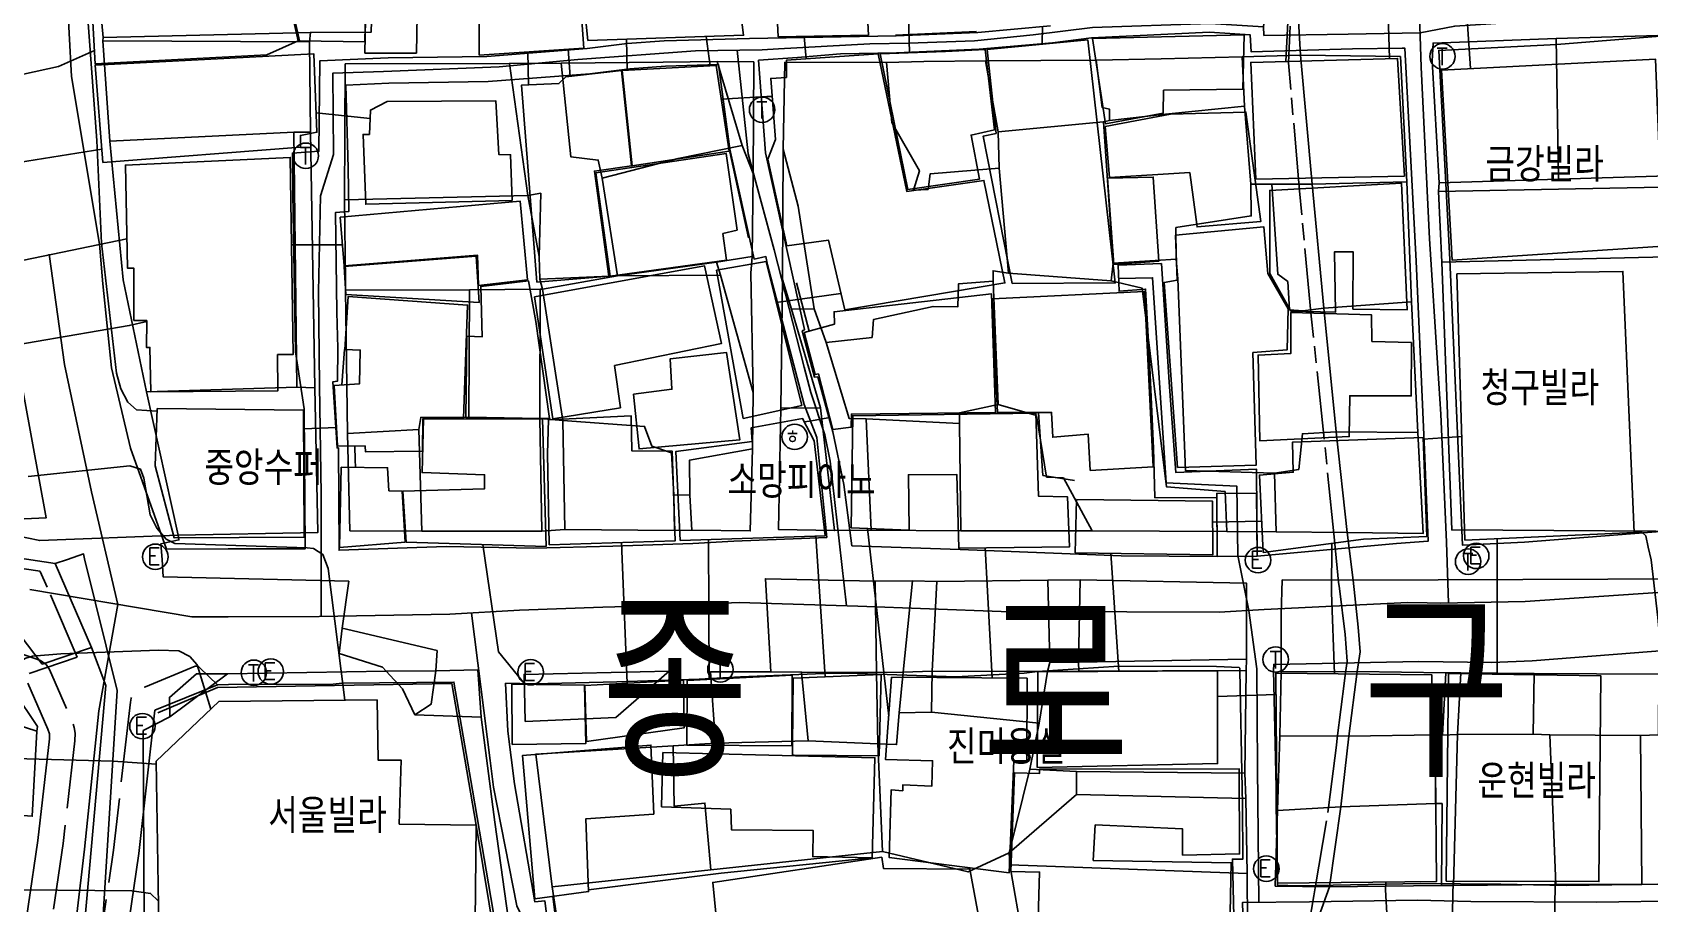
# Model space of a CAD drawing. Header units: feet. Extents: x 197796 to 199821, y 552499 to 555392.
# Drawn here: x 198836.9 to 198932.3, y 553707.9 to 553759.2 of the extents above; entities that cross this region are included whole.
import ezdxf

# ---------------------------------------------------------------- set-up
doc = ezdxf.new("R2010")
doc.units = ezdxf.units.FT
doc.header["$MEASUREMENT"] = 0
doc.linetypes.add('ANYANG2', pattern=[6, 5, -1])
doc.linetypes.add('JEON', pattern=[12, 4, -0.5, 1, -0.5, 4, -0.5, 1, -0.5])
for name, color, linetype in [('AAA001', 7, 'CONTINUOUS'), ('AAA002', 7, 'CONTINUOUS'), ('AAA008', 7, 'CONTINUOUS'), ('AAB117', 7, 'CONTINUOUS'), ('AAC001', 7, 'CONTINUOUS'), ('AD002', 7, 'CONTINUOUS'), ('AD0022', 1, 'CONTINUOUS'), ('ADA085', 1, 'CONTINUOUS'), ('AE001', 1, 'ANYANG2'), ('AE150', 7, 'CONTINUOUS'), ('AZ0202', 7, 'CONTINUOUS'), ('AZ0203', 7, 'CONTINUOUS'), ('CAA001', 7, 'CONTINUOUS'), ('CAA002', 30, 'CONTINUOUS'), ('EA0018', 7, 'JEON'), ('wipco_지적', 20, 'CONTINUOUS'), ('ZC002', 7, 'CONTINUOUS'), ('ZC251', 7, 'CONTINUOUS')]:
    doc.layers.add(name, color=color, linetype=linetype)
doc.styles.add('GHS', font='ROMANS', dxfattribs={"bigfont": 'NGSW.shx'})
doc.styles.add('NGSW', font='ROMANS.shx', dxfattribs={"bigfont": 'NGSW.shx'})

# ---------------------------------------------------------------- blocks, each defined once
blk = doc.blocks.new('AAB117')
at = {"layer": 'AAB117'}
blk.add_circle((0, 0), 0.75, dxfattribs=at)
at = {"layer": 'AAB117', "style": 'GHS'}
blk.add_text('ㅎ', height=1, dxfattribs=at).set_placement((-0.567, -0.527))
blk = doc.blocks.new('AZ0203')
at = {"layer": 'AZ0203'}
blk.add_circle((0, 0), 0.75, dxfattribs=at)
at = {"layer": 'AZ0203', "style": 'GHS'}
blk.add_text('T', height=1, dxfattribs=at).set_placement((-0.362, -0.524))
blk = doc.blocks.new('AZ0202')
at = {"layer": 'AZ0202'}
blk.add_circle((0, 0), 0.75, dxfattribs=at)
at = {"layer": 'AZ0202', "style": 'GHS'}
blk.add_text('E', height=1, dxfattribs=at).set_placement((-0.496, -0.477))

msp = doc.modelspace()

# ---------------------------------------------------------------- linework, layer by layer
at = {"layer": 'AAA001', "color": 255, "flags": 128}
for points in [[(198880.89, 553758.98), (198880.55, 553765.79), (198878.3, 553765.66), (198878.11, 553771.64), (198885.52, 553772.14), (198886.21, 553759.08)], [(198850.72, 553767.37), (198856.04, 553768.7), (198859.46, 553769.1), (198859.69, 553765.91), (198856.66, 553765.96), (198856.5, 553758.69), (198852.66, 553758.75)], [(198863.25, 553757.9), (198863.23, 553763.21), (198859.74, 553763.3), (198859.78, 553765.95), (198859.59, 553769.09), (198868.62, 553769.59), (198869.42, 553758.32)], [(198840.6, 553757.38), (198840.39, 553761.28), (198841.36, 553763.3), (198844.5, 553765.7), (198850.64, 553767.35), (198852.58, 553758.74), (198850.72, 553757.91)], [(198869.66, 553758.76), (198868.83, 553766.92), (198877.75, 553767.68), (198878.85, 553759.07)], [(198859.55, 553758.02), (198859.69, 553765.86), (198856.67, 553765.92), (198856.51, 553758.02)], [(198899.16, 553758.8), (198900.77, 553744.47), (198894.69, 553744.44), (198892.98, 553753.13), (198893.74, 553753.29), (198893.21, 553758.24)], [(198899.43, 553758.88), (198908.37, 553759.1), (198908.3, 553755.89), (198903.62, 553755.83), (198903.6, 553754.48), (198900.19, 553753.86)], [(198841.05, 553751.58), (198840.6, 553757.31), (198853.49, 553757.98), (198853.68, 553753.35), (198852.71, 553753.17), (198852.71, 553752.48)], [(198877.22, 553757.29), (198877.99, 553752.24), (198872.27, 553751.38), (198871.69, 553757)], [(198884.81, 553742.89), (198883.85, 553747), (198881.4, 553746.66), (198880.28, 553751.76), (198880.72, 553752.93), (198880.45, 553756.53), (198881.37, 553756.59), (198881.37, 553757.6), (198886.78, 553757.98), (198888.48, 553749.86), (198893.02, 553750.52), (198894.26, 553744.47)], [(198893.09, 553758.24), (198893.65, 553753.5), (198892.26, 553753.19), (198892.76, 553750.59), (198888.53, 553749.97), (198886.9, 553757.98), (198890.76, 553758.11)], [(198909.06, 553750.58), (198908.76, 553757.47), (198917.42, 553757.71), (198917.82, 553750.77)], [(198866.65, 553744.52), (198865.74, 553756.13), (198867.95, 553756.22), (198868.37, 553756.62), (198871.65, 553757), (198872.24, 553751.37), (198870.05, 553751.07), (198870.89, 553744.87)], [(198865.2, 553749.34), (198856.56, 553749.11), (198856.4, 553753.23), (198856.78, 553753.23), (198856.84, 553754.66), (198857.83, 553755.17), (198864.24, 553755.2), (198864.41, 553752.05), (198865.1, 553752.03)], [(198900.18, 553753.7), (198904.02, 553754.43), (198908.47, 553754.54), (198909.35, 553748.09), (198905.59, 553747.77), (198905.16, 553750.98), (198900.42, 553750.69)], [(198843.89, 553738.06), (198843.83, 553740.67), (198843.63, 553740.67), (198843.64, 553742.25), (198842.89, 553742.26), (198842.88, 553745.35), (198842.51, 553745.34), (198842.39, 553751.42), (198852.11, 553751.87), (198852.29, 553740.26), (198851.36, 553740.25), (198851.37, 553738.11)], [(198870.97, 553744.88), (198877.84, 553745.82), (198877.63, 553747.38), (198878.46, 553747.59), (198877.81, 553752.11), (198870.14, 553750.96)], [(198900.32, 553750.64), (198903.01, 553750.71), (198903.33, 553745.75), (198900.69, 553745.55)], [(198914.79, 553742.93), (198914.8, 553746.31), (198913.7, 553746.31), (198913.76, 553742.75), (198911.13, 553742.81), (198909.88, 553745.03), (198909.88, 553749.93), (198917.65, 553750.36), (198917.99, 553742.89)], [(198855.06, 553748.35), (198865.67, 553749.29), (198866.1, 553744.66), (198863.22, 553744.32), (198863.15, 553746.11), (198855.28, 553745.47)], [(198904.43, 553733.59), (198903.66, 553744.5), (198904.42, 553744.63), (198904.32, 553747.28), (198909.54, 553747.77), (198909.77, 553745.02), (198910.97, 553742.94), (198910.91, 553740.53), (198908.89, 553740.37), (198909.08, 553733.73)], [(198855.29, 553745.44), (198855.38, 553743.78), (198863.25, 553743.31), (198863.08, 553746.05)], [(198871.59, 553737.11), (198871.24, 553739.6), (198877.55, 553740.91), (198876.55, 553745.47), (198866.52, 553743.65), (198867.59, 553736.46)], [(198878.83, 553736.48), (198877.25, 553745.22), (198880.17, 553745.73), (198882.28, 553737.25)], [(198862.46, 553736.53), (198867.4, 553736.48), (198866.59, 553742.19), (198866.16, 553744.6), (198863.34, 553744.27), (198863.43, 553741.3), (198862.52, 553741.34)], [(198899.28, 553733.42), (198899.18, 553735.55), (198897.08, 553735.37), (198897.01, 553736.84), (198893.82, 553736.83), (198893.51, 553743.54), (198902.5, 553743.96), (198903.01, 553733.63)], [(198854.9, 553734.87), (198854.69, 553738.43), (198856.2, 553738.53), (198856.24, 553740.51), (198855.32, 553740.54), (198855.52, 553743.67), (198862.57, 553743.17), (198862.33, 553736.48), (198859.93, 553736.47), (198859.9, 553734.56), (198856.55, 553734.51), (198856.53, 553734.85)], [(198882.42, 553741.55), (198884.2, 553742.05), (198884.18, 553742.77), (198893.46, 553743.83), (198893.71, 553736.83), (198885.21, 553736.74), (198885.19, 553735.96), (198884.12, 553735.84), (198883.26, 553739.11), (198883.07, 553739.07)], [(198918.24, 553740.95), (198918.23, 553737.81), (198914.6, 553737.82), (198914.57, 553735.41), (198909.3, 553735.16), (198909.19, 553740.22), (198911.13, 553740.32), (198911.13, 553742.73), (198915.88, 553742.6), (198915.91, 553741.02)], [(198872.35, 553737.91), (198874.62, 553738.2), (198874.51, 553739.99), (198877.84, 553740.37), (198878.63, 553735.23), (198872.68, 553734.69)], [(198858.94, 553729.18), (198867.2, 553728.94), (198866.99, 553736.45), (198859.96, 553736.44), (198859.88, 553733.29), (198863.57, 553733.16), (198863.56, 553732.33), (198858.75, 553732.2)], [(198867.37, 553729.03), (198867.28, 553734.42), (198867.34, 553736.4), (198872.21, 553736.64), (198872.25, 553734.58), (198874.64, 553734.55), (198874.82, 553729.27)], [(198885.2, 553730.04), (198885.29, 553736.64), (198896.09, 553736.8), (198896.25, 553731.9), (198897.96, 553731.86), (198898.06, 553728.91), (198891.54, 553728.84), (198891.43, 553733.17), (198888.57, 553733.16), (198888.61, 553729.9)], [(198909.49, 553728.58), (198909.27, 553733.14), (198911.27, 553733.31), (198911.23, 553735.09), (198918.93, 553735.36), (198919.14, 553729.53), (198915.41, 553729.37)], [(198855.02, 553728.88), (198855.12, 553733.61), (198857.85, 553733.58), (198857.93, 553732.22), (198858.7, 553732.2), (198858.88, 553729.18)], [(198898.4, 553728.56), (198898.49, 553731.7), (198906.5, 553731.61), (198906.53, 553728.45)], [(198896.2, 553721.54), (198906.79, 553721.6), (198906.8, 553716.14), (198896.17, 553715.91)], [(198866.54, 553708.16), (198865.81, 553716.62), (198873.38, 553717.23), (198873.55, 553713.16), (198869.55, 553712.88), (198869.7, 553708.59)], [(198874.01, 553713.59), (198874.09, 553716.78), (198886.59, 553716.48), (198886.44, 553710.57), (198882.93, 553710.65), (198882.96, 553712.19), (198878.14, 553712.23), (198878.09, 553713.44)], [(198904.74, 553710.73), (198904.73, 553712.29), (198899.59, 553712.52), (198899.47, 553710.43), (198907.61, 553710.29), (198907.49, 553704.41), (198904.13, 553704.53), (198904.19, 553707.07), (198901.35, 553707.16), (198901.24, 553703.69), (198897.71, 553703.8), (198897.79, 553706.97), (198896.23, 553707.02), (198896.3, 553709.74), (198894.61, 553709.78), (198894.82, 553715.6), (198896.3, 553715.56), (198896.3, 553715.81), (198908.07, 553715.83), (198908.1, 553710.81)], [(198879.45, 553699.34), (198878.87, 553703.3), (198877.63, 553703.11), (198877.03, 553709.13), (198887, 553710.61), (198887.09, 553709.96), (198892.2, 553709.92), (198892.8, 553706.63), (198893.14, 553706.66), (198894.12, 553700.97), (198884.98, 553699.74), (198884.88, 553700.28)]]:
    msp.add_lwpolyline(points, close=True, dxfattribs=at)
at = {"layer": 'AAA002', "color": 255, "flags": 128}
msp.add_lwpolyline([(198933.07, 553746.63), (198920.64, 553745.81), (198920.01, 553757.02), (198932.64, 553757.66), (198933.07, 553746.63)], dxfattribs=at)
for points in [[(198920.91, 553745), (198930.71, 553745.15), (198931.38, 553729.75), (198921.39, 553729.31)], [(198920.28, 553709.21), (198920.42, 553721.45), (198929.41, 553721.3), (198929.29, 553709.18)], [(198857.23, 553719.89), (198847.9, 553719.8), (198844.2, 553716.27), (198844.35, 553706.53), (198863.02, 553706.82), (198863.08, 553712.5), (198858.54, 553712.57), (198858.65, 553716.34), (198857.29, 553716.34)]]:
    msp.add_lwpolyline(points, close=True, dxfattribs=at)
at = {"layer": 'AAA008', "color": 255, "flags": 128}
for points in [[(198852.93, 553729.49), (198845.26, 553729.45), (198844.14, 553733.68), (198844.26, 553737.06), (198852.89, 553736.97)], [(198875.11, 553729.29), (198874.85, 553734.53), (198879.36, 553735.13), (198879.29, 553735.92), (198882.33, 553736.47), (198883.01, 553735.16), (198883.66, 553729.57)], [(198869.58, 553717.44), (198875.35, 553718.25), (198875.3, 553721.05), (198869.48, 553720.74)], [(198881.71, 553721.19), (198881.71, 553721.34), (198875.51, 553721.03), (198875.5, 553717.23), (198881.69, 553717.19)], [(198886.97, 553721.38), (198881.77, 553721.18), (198881.74, 553717.19), (198881.73, 553716.64), (198881.83, 553716.64), (198886.85, 553716.6)], [(198887.58, 553721.24), (198895.57, 553721.17), (198895.55, 553716.29), (198894.79, 553716.31), (198894.52, 553709.7), (198887.43, 553710.6), (198887.55, 553714.58), (198888.23, 553714.53), (198888.24, 553714.89), (198889.94, 553714.8), (198889.99, 553716.3), (198887.22, 553716.37)], [(198910.34, 553709.09), (198910.23, 553721.47), (198919.44, 553721.36), (198919.43, 553715.81), (198919.65, 553715.82), (198919.71, 553709.18)], [(198865.2, 553717.27), (198865.17, 553720.82), (198869.46, 553720.76), (198869.54, 553717.31)]]:
    msp.add_lwpolyline(points, close=True, dxfattribs=at)
at = {"layer": 'AAC001', "color": 255, "flags": 128}
for points in [[(198903.17, 553773.2), (198896.43, 553772.82), (198880.52, 553772.38), (198868.12, 553770.95), (198867.81, 553770.33), (198859.83, 553769.72), (198852.2, 553768.13), (198844.92, 553766.11), (198841.34, 553763.59), (198840.08, 553761.42), (198840.71, 553752.86), (198840.98, 553746.81)], [(198892.59, 553759.29), (198887.8, 553759.07)], [(198878.03, 553752.21), (198879.13, 553747.14)], [(198844.25, 553736.92), (198843.05, 553737), (198842.52, 553737.45), (198842.12, 553738.22), (198841.87, 553739.15), (198840.98, 553746.81)], [(198882.71, 553741.63), (198881.96, 553744.48)], [(198855.16, 553738.46), (198855.31, 553740.54)], [(198898.37, 553732.82), (198896.5, 553733.12), (198896.24, 553736.84)], [(198844.29, 553719.13), (198847.81, 553720.63), (198861.64, 553720.85), (198863.08, 553712.5), (198864.23, 553705.49)], [(198869.69, 553708.69), (198877.52, 553709.67), (198886.39, 553710.57)], [(198886.44, 553710.58), (198886.47, 553710.58)], [(198868.09, 553704.42), (198867.6, 553708.3)]]:
    msp.add_lwpolyline(points, dxfattribs=at)
at = {"layer": 'AD002', "color": 255, "flags": 128}
for points in [[(198915.25, 553795.19), (198915.09, 553791.92), (198913.55, 553784.44), (198911.5, 553784.58), (198910.96, 553778.91), (198910.55, 553773.13), (198910.49, 553771.72), (198910.43, 553770.33), (198909.58, 553760.05), (198909.51, 553759.59), (198909.54, 553759.06), (198914.5, 553759.14), (198918.75, 553759.22), (198920.79, 553759.61), (198933.54, 553760.43), (198941.9, 553760.53), (198949.2, 553760.63)], [(198924.12, 553781.74), (198918.38, 553776.93), (198918.42, 553770.91), (198918.66, 553762.43), (198918.67, 553761.46), (198918.82, 553757.2), (198919.31, 553747.07), (198919.79, 553739.44), (198919.98, 553736.74), (198920.3, 553729.19), (198920.42, 553725.6)], [(198909.51, 553759.57), (198906.36, 553759.77), (198899.42, 553759.53), (198895.93, 553759.09), (198892.46, 553758.74), (198888.6, 553758.6), (198886.29, 553758.57), (198880.9, 553758.28), (198879.94, 553758.21), (198876.02, 553758.16), (198869.07, 553757.65), (198864.43, 553757.22), (198857.61, 553756.93), (198854.62, 553756.83), (198854.66, 553752.05), (198853.9, 553749.6), (198853.77, 553743.95), (198853.83, 553738.43), (198853.94, 553732.02), (198853.93, 553724.81)], [(198884.92, 553725.44), (198883.96, 553733.96), (198883.64, 553735.52), (198882.82, 553738.01), (198882.42, 553739.51), (198880.65, 553746.42), (198879.11, 553752.09), (198878.46, 553758.19)], [(198841.93, 553725.52), (198840.39, 553732.15), (198838.8, 553739.67), (198837.88, 553746.17)], [(198900.96, 553744.74), (198902.97, 553744.78), (198903.78, 553732.68), (198907.94, 553732.49), (198907.99, 553728.41), (198908.65, 553725.16), (198909.11, 553721.73), (198909.16, 553715.91), (198909.23, 553707.95)], [(198908.41, 553703.8), (198908.36, 553705.31), (198908.27, 553707.94), (198912.22, 553707.98), (198918.6, 553708.08), (198921.74, 553708.01), (198929.16, 553707.97), (198934.41, 553708.05), (198944.56, 553707.88), (198951.39, 553707.57), (198952.31, 553707.57), (198952.87, 553707.8), (198953.18, 553708.32), (198953.43, 553711.9), (198953.86, 553714.9), (198954.37, 553718.04), (198955.28, 553722.26), (198956.12, 553725.81), (198956.51, 553727.86), (198956.54, 553729.4), (198956.21, 553730.62), (198955.09, 553733.59), (198952.66, 553740.46)], [(198932.77, 553726.23), (198924.94, 553725.7), (198919.96, 553725.59), (198919.16, 553725.62), (198918.02, 553725.63), (198909.56, 553725.21), (198906.89, 553725.06), (198901.46, 553725.08), (198894.03, 553725.1), (198885.59, 553725.42), (198878.59, 553725.64), (198875.47, 553725.49), (198870.54, 553725.36), (198865.63, 553725.18), (198861.53, 553724.94), (198853.82, 553724.8), (198848.45, 553724.79), (198846.31, 553724.78), (198836.75, 553726.4)], [(198841.93, 553725.52), (198840.82, 553719.24), (198839.98, 553711.09), (198839.06, 553703.43), (198838.96, 553702.35), (198838.48, 553693.6), (198838.34, 553688.67), (198838.21, 553674.8), (198838.66, 553658.93), (198838.57, 553655.37), (198838.85, 553641.54), (198838.09, 553632.16), (198837.06, 553624.01), (198834.98, 553607.6)], [(198871.35, 553664.63), (198871.33, 553667.57), (198867.87, 553693.6), (198867.56, 553695.46), (198866.16, 553706.08), (198866.12, 553706.44), (198865.47, 553707.74), (198864.09, 553714.74), (198863.9, 553716.31), (198862.79, 553725.01)]]:
    msp.add_lwpolyline(points, dxfattribs=at)
at = {"layer": 'AD0022', "color": 255}
for points in [[(198896.95, 553759.63), (198892.67, 553759.24), (198887.84, 553759.04), (198879.2, 553758.89), (198874.16, 553758.75), (198871.98, 553758.59), (198869.62, 553758.29), (198863.71, 553757.83), (198857.88, 553757.74), (198853.86, 553757.57), (198853.8, 553752.23), (198852.24, 553752.13), (198852.27, 553749.74), (198852.37, 553742.69), (198852.41, 553740.41), (198852.93, 553737.04), (198852.99, 553728.8), (198848.44, 553728.79), (198844.8, 553728.77), (198842.69, 553734.73), (198841.57, 553739.46), (198841.06, 553744.41), (198840.86, 553746.76)], [(198933.16, 553729.84), (198924.91, 553729.19), (198921.24, 553729.02), (198921, 553734.72), (198920.51, 553745.86), (198919.85, 553758.18), (198926.82, 553758.52), (198932.91, 553759.01)]]:
    msp.add_lwpolyline(points, dxfattribs=at)
at = {"layer": 'AD0022', "color": 255, "flags": 128}
for points in [[(198885.24, 553728.97), (198884.76, 553732.58), (198884.11, 553735.69), (198883.22, 553738.93), (198883.03, 553738.91), (198882.31, 553741.64), (198882.43, 553741.71), (198882.43, 553741.72), (198880.13, 553752.14), (198879.73, 553757.6), (198882.02, 553757.77), (198884.56, 553757.98), (198887.87, 553758.04), (198892.74, 553758.25), (198897.06, 553758.63), (198899.37, 553758.93), (198906.33, 553759.26), (198908.73, 553759.09), (198908.79, 553758.09), (198914.77, 553758.27), (198917.7, 553758.32), (198917.84, 553758.32), (198918.51, 553745.76), (198919.01, 553734.64), (198919.23, 553729.25), (198917.36, 553729.12), (198909.13, 553728.36), (198909.09, 553733.5), (198904.34, 553733.3), (198903.95, 553738.62), (198903.49, 553745.61), (198900.94, 553745.51), (198900.99, 553743.98), (198902.56, 553744.11), (198902.79, 553739.9), (198903.03, 553734.74), (198903.1, 553731.82), (198906.75, 553731.8), (198906.78, 553728.35), (198901.12, 553728.38), (198891.63, 553728.75)], [(198877.36, 553757.34), (198874.24, 553757.25), (198872.13, 553757.09), (198869.77, 553756.8), (198863.78, 553756.34), (198857.92, 553756.24), (198855.38, 553756.13), (198855.53, 553751.25), (198855.57, 553748.69), (198854.78, 553748.63), (198854.86, 553742.74), (198854.91, 553740.62), (198854.9, 553738.69), (198854.63, 553738.65), (198854.87, 553734.75), (198854.95, 553734.75), (198854.99, 553728.71), (198861.31, 553728.93), (198866.47, 553728.84), (198871.13, 553728.95), (198875.86, 553729.11), (198878.28, 553729.25), (198883.75, 553729.47), (198883.17, 553735.35), (198882.41, 553737.31), (198880.26, 553745.54), (198880.16, 553746.02), (198879.47, 553745.88), (198878.04, 553752.35)], [(198932.76, 553709.02), (198927.36, 553708.95), (198923.5, 553709.02), (198918.76, 553709.07), (198911.58, 553708.93), (198910.33, 553708.97), (198910.26, 553713.75), (198910.25, 553714.7), (198910.11, 553721.66), (198910.12, 553721.98), (198918.67, 553722.15), (198922.97, 553722.1), (198925.35, 553722.2), (198933.65, 553722.85), (198939.32, 553722.78), (198946.81, 553722.5), (198954.59, 553722.19), (198954.01, 553718.1), (198952.8, 553712.06), (198952.56, 553708.62), (198941.21, 553708.97)]]:
    msp.add_lwpolyline(points, close=True, dxfattribs=at)
for points in [[(198831.21, 553730.33), (198837.71, 553730.62), (198836.03, 553739.87)], [(198868.91, 553693.96), (198867.12, 553708.05), (198866.53, 553707.99), (198865.33, 553714.94), (198864.94, 553718.05), (198864.81, 553720.87), (198866.49, 553720.83), (198871.37, 553720.95), (198876.22, 553721.12), (198878.66, 553721.25), (198884.07, 553721.47), (198884.99, 553721.47), (198891.36, 553721.25), (198895.39, 553721.46), (198896.19, 553721.57), (198900.98, 553721.88), (198906.73, 553721.85), (198908.07, 553721.8), (198908.11, 553721.77), (198908.11, 553721.62), (198908.25, 553714.67), (198908.27, 553713.73), (198908.29, 553710.5), (198907.72, 553710.51), (198907.68, 553710.51), (198907.84, 553703.72)], [(198836.63, 553720.88), (198837.81, 553718.16), (198837.91, 553717.89), (198837.91, 553717.86), (198837.9, 553717.6), (198837.22, 553711.61), (198836.08, 553703.81)], [(198864.36, 553705.82), (198862.86, 553714.56), (198861.76, 553720.94), (198855.17, 553720.87), (198854.64, 553720.81), (198848.46, 553720.79), (198847.82, 553720.78), (198844.13, 553719.28), (198843.17, 553710.84), (198842.05, 553703.16)]]:
    msp.add_lwpolyline(points, dxfattribs=at)
at = {"layer": 'ADA085', "color": 255, "flags": 128}
msp.add_lwpolyline([(198888.02, 553842.8), (198889.34, 553833.51), (198890.03, 553832.97), (198890.57, 553832.85), (198900.04, 553833.72), (198907.66, 553810.46), (198907.91, 553809.13), (198907.97, 553808.56), (198908.65, 553799.35), (198907.35, 553775.86), (198885.52, 553774.02), (198873.79, 553773.55), (198863.27, 553773.29), (198844.06, 553771.54), (198842.67, 553771.27), (198841.56, 553770.7), (198840.52, 553769.6), (198839.8, 553767.95), (198839.27, 553765.76), (198839.02, 553763.79), (198838.94, 553761.78), (198839.21, 553756.64), (198840.86, 553746.76)], dxfattribs=at)
at = {"layer": 'AE001', "color": 255, "flags": 128}
for points in [[(198835.75, 553722.78), (198837.38, 553722.21), (198837.71, 553721.98), (198837.91, 553721.69), (198839.2, 553718.71), (198839.37, 553718.26), (198839.42, 553717.92), (198839.4, 553717.48), (198838.71, 553711.42), (198837.57, 553703.64), (198836.92, 553694.63), (198836.88, 553693.62), (198836.86, 553689.79), (198836.83, 553688.3), (198836.56, 553671.82), (198836.58, 553659.31), (198836.75, 553657.21), (198836.73, 553633.49), (198836.54, 553630.96), (198835.97, 553627.97), (198833.68, 553609.44), (198832.73, 553599.52), (198832.68, 553598.55), (198832.7, 553597.73), (198833, 553590.93), (198833.01, 553585.76), (198833.14, 553577.36), (198833.13, 553576.32), (198833.09, 553575.15), (198832.49, 553560.59), (198832.33, 553544.56), (198832.29, 553538.06), (198831.39, 553525.09), (198830.48, 553511.74), (198830.74, 553505.62), (198831.57, 553498.63), (198832.23, 553488.99), (198832.65, 553483.56), (198832.82, 553480.08), (198832.59, 553477.45), (198831.5, 553465.18), (198831.03, 553451.83), (198830.51, 553446.58), (198829.49, 553434.69), (198829.01, 553430.2), (198828.45, 553419.83), (198827.7, 553409.61), (198827.47, 553405.09), (198826.63, 553383.23)], [(198847.82, 553720.78), (198846.78, 553721.79), (198846.69, 553721.85), (198846.58, 553721.88), (198846.5, 553721.87), (198843.57, 553720.67), (198843.28, 553720.55), (198843, 553720.39), (198842.86, 553720.24), (198842.73, 553720), (198842.68, 553719.75), (198841.68, 553711.03), (198840.56, 553703.32), (198839.91, 553694.46), (198839.88, 553693.61), (198839.86, 553689.75), (198839.83, 553688.24), (198839.56, 553671.8), (198839.58, 553659.31), (198839.75, 553657.3), (198839.73, 553633.37), (198839.54, 553630.74), (198838.95, 553627.6), (198836.67, 553609.12), (198835.7, 553599.03), (198835.7, 553597.86), (198836, 553591), (198836.01, 553585.78), (198836.14, 553577.37), (198836.13, 553576.27), (198836.09, 553575.04), (198835.49, 553560.52), (198835.35, 553546.17), (198835.29, 553537.85), (198834.39, 553524.88), (198833.49, 553511.71), (198833.74, 553505.75), (198834.58, 553498.59), (198835.22, 553489.21), (198835.64, 553483.75), (198835.83, 553480.03), (198835.58, 553477.18), (198834.49, 553465), (198834.03, 553451.63), (198833.5, 553446.31), (198832.33, 553432.69), (198832, 553430.03), (198831.44, 553419.64), (198830.7, 553409.46), (198830.47, 553404.98), (198829.58, 553383.23)]]:
    msp.add_lwpolyline(points, dxfattribs=at)
at = {"layer": 'AE150', "color": 255, "flags": 128}
msp.add_lwpolyline([(198906.78, 553728.35), (198906.75, 553732.06), (198909.1, 553732.08), (198909.13, 553728.36), (198906.78, 553728.35)], dxfattribs=at)
at = {"layer": 'CAA001', "color": 255, "flags": 128}
for points, elevation in [([(198921.73, 553757.107), (198921.42, 553761.47)], 60), ([(198882.53, 553757.681), (198882.425, 553759.009)], 60), ([(198856.819, 553754.16), (198853.633, 553754.5)], 55), ([(198840.99, 553752.35), (198836.08, 553751.58), (198834.36, 553751.11), (198833.1, 553750.49), (198832.12, 553749.57), (198830.76, 553747.85), (198828.49, 553745.43), (198827.672, 553744.941)], 55), ([(198921.203, 553735.41), (198918.934, 553735.26)], 60), ([(198909.401, 553730.42), (198906.512, 553730.37)], 60), ([(198876.812, 553721.095), (198876.78, 553729.345)], 55), ([(198910.241, 553720.21), (198906.793, 553720.1)], 60), ([(198844.203, 553716.101), (198841.67, 553716.28), (198835.836, 553716.44)], 50), ([(198916.81, 553706.968), (198916.71, 553708.69), (198916.72, 553709.151)], 60)]:
    msp.add_lwpolyline(points, dxfattribs=dict(at, elevation=elevation))
at = {"layer": 'CAA002', "color": 255, "flags": 128}
for points, elevation in [([(198888.63, 553758.038), (198888.53, 553761.746)], 61), ([(198910.82, 553757.527), (198911, 553760.995)], 62), ([(198916.94, 553757.697), (198916.86, 553760.267)], 61), ([(198896.46, 553758.546), (198896.48, 553759.616)], 62), ([(198868.62, 553756.649), (198868.51, 553758.258)], 57), ([(198871.98, 553757.015), (198871.94, 553758.837)], 58), ([(198876.87, 553757.272), (198876.649, 553758.996)], 59), ([(198840.557, 553758.179), (198838.44, 553757.23), (198836.37, 553756.77), (198827.743, 553755.509)], 56), ([(198866.16, 553756.147), (198866.13, 553758.096)], 56), ([(198880.53, 553755.47), (198880.22, 553755.46), (198877.523, 553755.3)], 59), ([(198842.476, 553747.079), (198833.632, 553745.238)], 54), ([(198855.185, 553746.71), (198852.19, 553746.72)], 54), ([(198884.586, 553743.851), (198880.77, 553743.32)], 58), ([(198843.64, 553742.19), (198842.61, 553741.96), (198835.301, 553740.71)], 53), ([(198883.939, 553736.53), (198882.73, 553736.33), (198882.424, 553736.289)], 57), ([(198854.837, 553735.94), (198852.896, 553735.88)], 53), ([(198855.95, 553733.601), (198855.94, 553734.05), (198855.91, 553734.858)], 53), ([(198855.32, 553719.872), (198854.35, 553727.64), (198854.04, 553728.47), (198853.48, 553728.82), (198853.11, 553728.86), (198845.3, 553729.11), (198844.79, 553729.37), (198844.23, 553730.01), (198843.84, 553730.8), (198843.48, 553732.96), (198843.27, 553733.5), (198842.65, 553733.69), (198836.654, 553733.069)], 52), ([(198887.41, 553718.934), (198886.16, 553730.001)], 57), ([(198933.01, 553722.141), (198932.77, 553724.74), (198932.38, 553728.14), (198932.2, 553728.89), (198932.06, 553729.56), (198931.82, 553729.77), (198931.38, 553729.75)], 57), ([(198865.943, 553720.809), (198864.39, 553722.72), (198863.47, 553729.048)], 53), ([(198871.974, 553720.873), (198871.64, 553729.168)], 54), ([(198883.65, 553721.252), (198883.11, 553729.552)], 56), ([(198893.499, 553721.188), (198893.1, 553728.857)], 58), ([(198913.7, 553721.429), (198913.53, 553726.23), (198913.54, 553729.12)], 59), ([(198923.29, 553721.402), (198923.3, 553729.394)], 58), ([(198900.98, 553721.567), (198900.5, 553728.532)], 59), ([(198847.42, 553719.342), (198846.62, 553721.96), (198846.18, 553722.45), (198845.54, 553722.78), (198844.34, 553722.82), (198838.58, 553722.61), (198836.9, 553722.46), (198836.51, 553722.36), (198835.78, 553721.93), (198835.375, 553721.464)], 51), ([(198844.327, 553708.054), (198843.87, 553708.48), (198842.76, 553708.63), (198836.224, 553708.69)], 49), ([(198920.61, 553705.68), (198920.69, 553709.209)], 59), ([(198926.71, 553709.189), (198926.68, 553705.895)], 58)]:
    msp.add_lwpolyline(points, dxfattribs=dict(at, elevation=elevation))
at = {"layer": 'EA0018', "color": 255}
for points in [[(198912.2, 553706.73), (198912.48, 553708.34), (198912.56, 553708.81), (198913.35, 553713.54), (198913.81, 553717.23), (198913.86, 553717.64), (198914.28, 553721.01), (198914.32, 553721.34), (198914.45, 553722.18), (198914.32, 553723.74), (198913.99, 553726.45), (198913.94, 553726.84), (198913.71, 553729.09), (198913.69, 553729.3), (198913.09, 553735.28), (198912.33, 553742.51), (198911.63, 553749.9), (198910.99, 553757.44), (198911.09, 553759.6)], [(198836.7, 553721.45), (198839.54, 553722.41), (198837.36, 553727.48), (198834.6, 553727.88)]]:
    msp.add_lwpolyline(points, dxfattribs=at)
at = {"layer": 'wipco_지적', "color": 20}
for points in [[(198859.968, 553766.287), (198857.091, 553766.287), (198856.878, 553759.251), (198853.3, 553759.236), (198841.065, 553758.942), (198840.858, 553761.287), (198844.348, 553765.158), (198847.008, 553767.001), (198860.012, 553770.482), (198859.968, 553766.287)], [(198841.065, 553758.942), (198853.3, 553759.236), (198853.247, 553758.693), (198841.055, 553758.743), (198841.065, 553758.942)], [(198853.247, 553758.693), (198853.3, 553753.361), (198852.314, 553753.352), (198841.473, 553752.831), (198841.055, 553758.743), (198853.247, 553758.693)], [(198926.78, 553758.875), (198926.913, 553750.587), (198919.863, 553750.373), (198919.467, 553757.564), (198919.509, 553758.615), (198926.78, 553758.875)], [(198926.78, 553758.875), (198933.446, 553759.073), (198933.954, 553752.158), (198934.006, 553750.796), (198926.913, 553750.587), (198926.78, 553758.875)], [(198877.287, 553757.52), (198874.098, 553757.486), (198868.088, 553757.434), (198865.038, 553757.412), (198855.348, 553757.381), (198855.314, 553749.367), (198855.375, 553744.566), (198855.375, 553744.047), (198855.485, 553735.604), (198855.624, 553729.86), (198859.879, 553729.833), (198866.95, 553729.839), (198868.294, 553729.94), (198874.766, 553729.873), (198875.803, 553729.895), (198879.235, 553729.852), (198879.376, 553734.687), (198879.416, 553738.008), (198879.282, 553745.04), (198879.343, 553746.033), (198879.404, 553750.925), (198879.445, 553757.5), (198877.287, 553757.52)], [(198866.127, 553749.621), (198855.314, 553749.367), (198855.348, 553757.381), (198865.038, 553757.412), (198866.127, 553749.621)], [(198868.088, 553757.434), (198868.667, 553751.903), (198870.272, 553751.717), (198870.505, 553750.649), (198871.414, 553744.892), (198866.822, 553744.703), (198866.784, 553746.028), (198866.881, 553749.761), (198866.127, 553749.621), (198865.038, 553757.412), (198868.088, 553757.434)], [(198877.287, 553757.52), (198878.763, 553752.576), (198874.994, 553751.81), (198870.505, 553750.649), (198870.272, 553751.717), (198868.667, 553751.903), (198868.088, 553757.434), (198874.098, 553757.486), (198877.287, 553757.52)], [(198878.763, 553752.576), (198877.287, 553757.52), (198879.445, 553757.5), (198879.404, 553750.925), (198878.763, 553752.576)], [(198887.267, 553757.459), (198887.597, 553753.939), (198889.218, 553751.088), (198888.868, 553749.941), (198889.725, 553749.98), (198889.842, 553750.894), (198893.912, 553751.244), (198894.476, 553745.052), (198893.561, 553745.188), (198893.561, 553744.566), (198891.525, 553744.428), (198891.486, 553743.067), (198890.025, 553743.086), (198886.5, 553742.308), (198886.422, 553741.258), (198883.715, 553740.964), (198883.014, 553742.948), (198882.06, 553748.989), (198881.183, 553752.354), (198881.287, 553757.479), (198887.267, 553757.459)], [(198893.11, 553757.556), (198893.86, 553753.375), (198893.912, 553751.244), (198889.842, 553750.894), (198889.725, 553749.98), (198888.868, 553749.941), (198889.218, 553751.088), (198887.597, 553753.939), (198887.267, 553757.459), (198889.468, 553757.517), (198893.11, 553757.556)], [(198899.646, 553757.595), (198899.995, 553754.814), (198900.424, 553754.717), (198900.424, 553754.055), (198900.073, 553753.977), (198893.86, 553753.375), (198893.11, 553757.556), (198899.646, 553757.595)], [(198908.255, 553757.809), (198908.382, 553754.891), (198903.735, 553754.425), (198900.424, 553754.055), (198900.424, 553754.717), (198899.995, 553754.814), (198899.646, 553757.595), (198903.483, 553757.692), (198908.255, 553757.809)], [(198911.695, 553757.907), (198912.374, 553750.301), (198909.999, 553750.301), (198908.771, 553750.301), (198908.382, 553754.891), (198908.255, 553757.809), (198911.695, 553757.907)], [(198917.583, 553757.813), (198917.967, 553750.424), (198912.374, 553750.301), (198911.695, 553757.907), (198917.583, 553757.813)], [(198908.382, 553754.891), (198908.771, 553750.301), (198908.793, 553748.421), (198904.345, 553747.739), (198904.362, 553745.873), (198900.642, 553745.64), (198900.073, 553753.977), (198900.424, 553754.055), (198903.735, 553754.425), (198908.382, 553754.891)], [(198900.073, 553753.977), (198900.642, 553745.64), (198900.525, 553744.59), (198894.476, 553745.052), (198893.912, 553751.244), (198893.86, 553753.375), (198900.073, 553753.977)], [(198852.314, 553753.352), (198852.494, 553738.334), (198843.636, 553738.045), (198842.248, 553744.662), (198841.473, 553752.831), (198852.314, 553753.352)], [(198852.314, 553753.352), (198853.3, 553753.361), (198853.557, 553738.297), (198852.494, 553738.334), (198852.314, 553753.352)], [(198878.763, 553752.576), (198879.404, 553750.925), (198879.343, 553746.033), (198877.251, 553745.692), (198871.414, 553744.892), (198870.505, 553750.649), (198874.994, 553751.81), (198878.763, 553752.576)], [(198881.183, 553752.354), (198882.06, 553748.989), (198883.014, 553742.948), (198881.665, 553742.916), (198881.143, 553744.68), (198881.183, 553752.354)], [(198926.913, 553750.587), (198934.006, 553750.796), (198933.985, 553750.13), (198919.842, 553749.858), (198919.863, 553750.373), (198926.913, 553750.587)], [(198866.784, 553746.028), (198866.127, 553749.621), (198866.881, 553749.761), (198866.784, 553746.028)], [(198910.351, 553744.979), (198910.955, 553744.551), (198911.052, 553742.878), (198911.83, 553742.829), (198913.076, 553742.985), (198913.8, 553735.698), (198911.804, 553735.576), (198911.589, 553733.475), (198910.167, 553733.262), (198904.905, 553733.421), (198904.458, 553744.714), (198904.362, 553745.873), (198904.345, 553747.739), (198908.793, 553748.421), (198908.771, 553750.301), (198909.999, 553750.301), (198910.351, 553744.979)], [(198912.374, 553750.301), (198913.076, 553742.985), (198911.83, 553742.829), (198911.052, 553742.878), (198910.955, 553744.551), (198910.351, 553744.979), (198909.999, 553750.301), (198912.374, 553750.301)], [(198912.374, 553750.301), (198917.967, 553750.424), (198918.242, 553743.355), (198913.076, 553742.985), (198912.374, 553750.301)], [(198933.985, 553750.13), (198934.12, 553746.023), (198920.029, 553745.7), (198919.842, 553749.858), (198933.985, 553750.13)], [(198866.784, 553746.028), (198866.822, 553744.703), (198866.992, 553744.105), (198866.857, 553744.105), (198862.681, 553744.066), (198855.375, 553744.047), (198855.375, 553744.566), (198855.314, 553749.367), (198866.127, 553749.621), (198866.784, 553746.028)], [(198877.251, 553745.692), (198879.343, 553746.033), (198879.282, 553745.04), (198879.416, 553738.008), (198877.484, 553744.926), (198877.251, 553745.692)], [(198900.642, 553745.64), (198904.362, 553745.873), (198904.458, 553744.714), (198904.905, 553733.421), (198910.167, 553733.262), (198910.264, 553729.8), (198907.345, 553729.818), (198907.248, 553732.171), (198903.792, 553732.45), (198902.352, 553744.169), (198900.525, 553744.59), (198900.642, 553745.64)], [(198934.12, 553746.023), (198934.076, 553745.128), (198935.232, 553745.021), (198935.489, 553737.462), (198935.654, 553729.812), (198920.617, 553729.908), (198920.029, 553745.7), (198934.12, 553746.023)], [(198866.822, 553744.703), (198871.414, 553744.892), (198866.992, 553744.105), (198866.822, 553744.703)], [(198877.484, 553744.926), (198879.416, 553738.008), (198879.376, 553734.687), (198875.654, 553734.021), (198875.669, 553731.965), (198874.728, 553731.977), (198874.601, 553734.446), (198873.439, 553734.855), (198873.012, 553736.014), (198868.183, 553736.368), (198866.992, 553744.105), (198871.414, 553744.892), (198877.484, 553744.926)], [(198877.251, 553745.692), (198877.484, 553744.926), (198871.414, 553744.892), (198877.251, 553745.692)], [(198900.525, 553744.59), (198902.352, 553744.169), (198903.792, 553732.45), (198907.248, 553732.171), (198907.345, 553729.818), (198899.409, 553729.857), (198897.715, 553732.989), (198896.721, 553733.028), (198896.117, 553736.656), (198893.858, 553737.298), (198893.561, 553744.566), (198893.561, 553745.188), (198894.476, 553745.052), (198900.525, 553744.59)], [(198862.681, 553744.066), (198862.646, 553736.565), (198859.81, 553736.545), (198859.695, 553735.835), (198855.485, 553735.604), (198855.375, 553744.047), (198862.681, 553744.066)], [(198866.857, 553744.105), (198866.838, 553736.47), (198862.646, 553736.565), (198862.681, 553744.066), (198866.857, 553744.105)], [(198866.992, 553744.105), (198868.183, 553736.368), (198866.838, 553736.47), (198866.857, 553744.105), (198866.992, 553744.105)], [(198881.665, 553742.916), (198883.383, 553737.104), (198881.043, 553737.087), (198881.143, 553744.68), (198881.665, 553742.916)], [(198893.561, 553744.566), (198893.858, 553737.298), (198891.579, 553736.812), (198891.588, 553736.186), (198886.076, 553736.458), (198885.082, 553736.478), (198883.715, 553740.964), (198886.422, 553741.258), (198886.5, 553742.308), (198890.025, 553743.086), (198891.486, 553743.067), (198891.525, 553744.428), (198893.561, 553744.566)], [(198913.076, 553742.985), (198918.242, 553743.355), (198918.61, 553735.659), (198913.8, 553735.698), (198913.076, 553742.985)], [(198883.014, 553742.948), (198883.715, 553740.964), (198885.082, 553736.478), (198886.076, 553736.458), (198886.367, 553729.894), (198884.205, 553729.875), (198883.383, 553737.104), (198881.665, 553742.916), (198883.014, 553742.948)], [(198853.557, 553738.297), (198853.732, 553729.752), (198845.502, 553729.592), (198843.636, 553738.045), (198852.494, 553738.334), (198853.557, 553738.297)], [(198893.858, 553737.298), (198896.117, 553736.656), (198896.721, 553733.028), (198897.715, 553732.989), (198899.409, 553729.857), (198891.664, 553729.855), (198891.588, 553736.186), (198891.579, 553736.812), (198893.858, 553737.298)], [(198866.838, 553736.47), (198866.95, 553729.839), (198859.879, 553729.833), (198859.695, 553735.835), (198859.81, 553736.545), (198862.646, 553736.565), (198866.838, 553736.47)], [(198866.838, 553736.47), (198868.183, 553736.368), (198868.294, 553729.94), (198866.95, 553729.839), (198866.838, 553736.47)], [(198874.728, 553731.977), (198874.766, 553729.873), (198868.294, 553729.94), (198868.183, 553736.368), (198873.012, 553736.014), (198873.439, 553734.855), (198874.601, 553734.446), (198874.728, 553731.977)], [(198881.043, 553737.087), (198883.383, 553737.104), (198884.205, 553729.875), (198880.906, 553729.935), (198881.043, 553737.087)], [(198886.076, 553736.458), (198891.588, 553736.186), (198891.664, 553729.855), (198886.367, 553729.894), (198886.076, 553736.458)], [(198859.695, 553735.835), (198859.879, 553729.833), (198855.624, 553729.86), (198855.485, 553735.604), (198859.695, 553735.835)], [(198911.804, 553735.576), (198913.8, 553735.698), (198914.441, 553729.753), (198910.264, 553729.8), (198910.167, 553733.262), (198911.589, 553733.475), (198911.804, 553735.576)], [(198918.61, 553735.659), (198918.92, 553729.694), (198914.441, 553729.753), (198913.8, 553735.698), (198918.61, 553735.659)], [(198879.376, 553734.687), (198879.235, 553729.852), (198875.803, 553729.895), (198875.669, 553731.965), (198875.654, 553734.021), (198879.376, 553734.687)], [(198875.669, 553731.965), (198875.803, 553729.895), (198874.766, 553729.873), (198874.728, 553731.977), (198875.669, 553731.965)], [(198838.242, 553727.924), (198838.973, 553728.162), (198839.924, 553728.492), (198839.979, 553728.203), (198841.896, 553720.447), (198840.982, 553705.649), (198839.886, 553705.756), (198841.232, 553720.746), (198840.391, 553722.97), (198838.242, 553727.924)], [(198886.605, 553726.885), (198886.678, 553721.508), (198882.267, 553721.532), (198880.452, 553721.544), (198880.138, 553727.032), (198886.605, 553726.885)], [(198888.8, 553726.909), (198888.266, 553721.52), (198886.678, 553721.508), (198886.605, 553726.885), (198888.8, 553726.909)], [(198890.241, 553726.864), (198889.974, 553721.592), (198888.266, 553721.52), (198888.8, 553726.909), (198890.241, 553726.864)], [(198896.785, 553726.946), (198896.91, 553722.085), (198896.777, 553721.556), (198889.974, 553721.592), (198890.241, 553726.864), (198896.785, 553726.946)], [(198898.696, 553726.959), (198898.597, 553722.111), (198896.91, 553722.085), (198896.785, 553726.946), (198898.696, 553726.959)], [(198908.504, 553722.294), (198898.597, 553722.111), (198898.696, 553726.959), (198908.506, 553726.776), (198908.504, 553722.294)], [(198910.619, 553726.968), (198914.807, 553726.948), (198915.099, 553724.187), (198915.215, 553722.728), (198915.04, 553721.561), (198910.56, 553721.553), (198910.561, 553724.926), (198910.619, 553726.968)], [(198823.89, 553719.388), (198823.973, 553719.979), (198825.392, 553724.559), (198825.847, 553724.527), (198834.38, 553722.482), (198837.192, 553718.326), (198837.161, 553718.047), (198833.125, 553719.34), (198832.282, 553716.968), (198823.89, 553719.388)], [(198860.7, 553721.613), (198857.774, 553721.575), (198857.54, 553721.822), (198854.992, 553722.62), (198855.171, 553724.122), (198860.769, 553722.796), (198860.7, 553721.613)], [(198898.597, 553722.111), (198898.611, 553721.58), (198896.777, 553721.556), (198896.91, 553722.085), (198898.597, 553722.111)], [(198908.504, 553722.294), (198908.48, 553721.629), (198898.611, 553721.58), (198898.597, 553722.111), (198908.504, 553722.294)], [(198848.402, 553721.424), (198857.774, 553721.575), (198858.738, 553720.543), (198859.459, 553719.011), (198863.375, 553718.874), (198864.174, 553712.676), (198865.093, 553706.058), (198864.409, 553705.756), (198863.316, 553705.274), (198863.233, 553704.724), (198852.205, 553703.857), (198851.264, 553705.621), (198850.752, 553706.433), (198843.493, 553706.667), (198843.439, 553718.086), (198845.014, 553718.891), (198848.402, 553721.424)], [(198848.402, 553721.424), (198845.014, 553718.891), (198844.986, 553720.035), (198846.57, 553721.424), (198848.402, 553721.424)], [(198857.774, 553721.575), (198860.7, 553721.613), (198860.419, 553719.636), (198859.459, 553719.011), (198858.738, 553720.543), (198857.774, 553721.575)], [(198860.7, 553721.613), (198863.182, 553721.666), (198863.375, 553718.874), (198859.459, 553719.011), (198860.419, 553719.636), (198860.7, 553721.613)], [(198874.458, 553721.575), (198865.897, 553721.396), (198865.969, 553718.618), (198871.318, 553718.856), (198874.458, 553721.575)], [(198865.969, 553718.618), (198865.897, 553721.396), (198874.458, 553721.575), (198871.318, 553718.856), (198865.969, 553718.618)], [(198880.452, 553721.544), (198882.267, 553721.532), (198882.649, 553717.472), (198877.196, 553717.341), (198876.888, 553721.544), (198880.452, 553721.544)], [(198882.267, 553721.532), (198886.678, 553721.508), (198886.756, 553717.293), (198882.649, 553717.472), (198882.267, 553721.532)], [(198886.678, 553721.508), (198888.266, 553721.52), (198888.029, 553719.129), (198887.874, 553717.257), (198886.756, 553717.293), (198886.678, 553721.508)], [(198888.266, 553721.52), (198889.974, 553721.592), (198889.936, 553719.172), (198888.029, 553719.129), (198888.266, 553721.52)], [(198889.974, 553721.592), (198896.777, 553721.556), (198896.275, 553718.509), (198889.936, 553719.172), (198889.974, 553721.592)], [(198908.409, 553715.576), (198898.483, 553715.663), (198895.734, 553715.799), (198896.275, 553718.509), (198896.777, 553721.556), (198898.611, 553721.58), (198908.48, 553721.629), (198908.409, 553715.576)], [(198915.04, 553721.561), (198914.554, 553717.76), (198910.481, 553717.769), (198910.56, 553721.553), (198915.04, 553721.561)], [(198915.04, 553721.561), (198920.266, 553721.49), (198920.07, 553717.814), (198919.681, 553717.834), (198914.554, 553717.76), (198915.04, 553721.561)], [(198920.266, 553721.49), (198921.142, 553721.49), (198920.948, 553717.854), (198920.07, 553717.814), (198920.266, 553721.49)], [(198921.142, 553721.49), (198925.475, 553721.453), (198925.419, 553717.873), (198920.948, 553717.854), (198921.142, 553721.49)], [(198925.475, 553721.453), (198932.837, 553721.414), (198932.8, 553717.834), (198931.748, 553717.795), (198926.392, 553717.834), (198925.419, 553717.873), (198925.475, 553721.453)], [(198837.161, 553718.047), (198836.892, 553713.026), (198829.854, 553713.543), (198829.334, 553713.597), (198827.569, 553708.815), (198825.436, 553709.688), (198821.056, 553712.248), (198820.662, 553712.498), (198821.056, 553713.413), (198822.522, 553716.82), (198823.89, 553719.388), (198832.282, 553716.968), (198833.125, 553719.34), (198837.161, 553718.047)], [(198889.936, 553719.172), (198896.275, 553718.509), (198895.734, 553715.799), (198894.512, 553710.881), (198892.09, 553709.745), (198887.044, 553710.953), (198886.756, 553717.293), (198887.874, 553717.257), (198888.029, 553719.129), (198889.936, 553719.172)], [(198877.196, 553717.341), (198882.649, 553717.472), (198886.756, 553717.293), (198887.044, 553710.953), (198876.921, 553709.878), (198876.569, 553713.811), (198874.744, 553713.627), (198874.689, 553717.174), (198877.196, 553717.341)], [(198914.554, 553717.76), (198914.066, 553713.585), (198910.344, 553713.374), (198910.481, 553717.769), (198914.554, 553717.76)], [(198914.554, 553717.76), (198919.681, 553717.834), (198919.661, 553713.788), (198914.066, 553713.585), (198914.554, 553717.76)], [(198920.07, 553717.814), (198920.948, 553717.854), (198920.713, 553708.957), (198920.006, 553708.957), (198920.045, 553713.78), (198919.661, 553713.788), (198919.681, 553717.834), (198920.07, 553717.814)], [(198925.419, 553717.873), (198926.392, 553717.834), (198926.75, 553709.015), (198920.713, 553708.957), (198920.948, 553717.854), (198925.419, 553717.873)], [(198926.392, 553717.834), (198931.748, 553717.795), (198931.824, 553709.009), (198926.75, 553709.015), (198926.392, 553717.834)], [(198932.8, 553717.834), (198942.14, 553718.029), (198942.141, 553709.126), (198931.824, 553709.009), (198931.748, 553717.795), (198932.8, 553717.834)], [(198876.921, 553709.878), (198867.553, 553708.869), (198866.598, 553716.695), (198874.689, 553717.174), (198874.744, 553713.627), (198876.569, 553713.811), (198876.921, 553709.878)], [(198895.734, 553715.799), (198898.483, 553715.663), (198898.476, 553714.312), (198894.512, 553710.881), (198895.734, 553715.799)], [(198898.483, 553715.663), (198908.409, 553715.576), (198908.469, 553714.076), (198898.476, 553714.312), (198898.483, 553715.663)], [(198908.469, 553714.076), (198908.544, 553709.651), (198894.551, 553710.157), (198894.512, 553710.881), (198898.476, 553714.312), (198908.469, 553714.076)], [(198910.344, 553713.374), (198914.066, 553713.585), (198913.401, 553708.871), (198910.207, 553708.91), (198910.344, 553713.374)], [(198914.066, 553713.585), (198919.661, 553713.788), (198920.045, 553713.78), (198920.006, 553708.957), (198913.401, 553708.871), (198914.066, 553713.585)], [(198894.512, 553710.881), (198894.551, 553710.157), (198895.321, 553705.756), (198895.761, 553703.242), (198895.981, 553701.996), (198888.171, 553702.225), (198888.17, 553701.914), (198888.2, 553701.46), (198868.898, 553697.984), (198868.03, 553705.756), (198867.553, 553708.869), (198876.921, 553709.878), (198887.044, 553710.953), (198892.09, 553709.745), (198894.512, 553710.881)], [(198908.544, 553709.651), (198908.568, 553706.632), (198908.567, 553704.045), (198895.761, 553703.242), (198895.321, 553705.756), (198894.551, 553710.157), (198908.544, 553709.651)], [(198952.78, 553709.199), (198952.478, 553707.2), (198947.072, 553707.164), (198942.627, 553707.165), (198931.953, 553707.107), (198925.14, 553707.108), (198920.282, 553707.137), (198918.912, 553707.178), (198912.774, 553707.116), (198913.401, 553708.871), (198920.006, 553708.957), (198920.713, 553708.957), (198926.75, 553709.015), (198931.824, 553709.009), (198942.141, 553709.126), (198952.78, 553709.199)]]:
    msp.add_lwpolyline(points, close=True, dxfattribs=at)
for points in [[(198840.858, 553761.287), (198841.065, 553758.942), (198841.055, 553758.743), (198841.473, 553752.831), (198841.473, 553752.831), (198842.248, 553744.662), (198843.636, 553738.045), (198845.502, 553729.592), (198837.333, 553729.286), (198835.041, 553729.756)], [(198865.093, 553706.058), (198864.174, 553712.676), (198863.375, 553718.874), (198863.182, 553721.666), (198860.7, 553721.613), (198860.769, 553722.796), (198855.171, 553724.122), (198855.557, 553726.887), (198844.615, 553727.14), (198844.546, 553728.171), (198844.483, 553729.097), (198845.543, 553729.317), (198845.502, 553729.592), (198853.732, 553729.752), (198853.557, 553738.297), (198853.3, 553753.361), (198853.247, 553758.693), (198853.3, 553759.236), (198856.878, 553759.251)], [(198911.568, 553759.92), (198911.695, 553757.907), (198908.255, 553757.809), (198903.483, 553757.692), (198899.646, 553757.595), (198893.11, 553757.556), (198889.468, 553757.517), (198887.267, 553757.459), (198881.287, 553757.479), (198881.183, 553752.354), (198881.143, 553744.68), (198881.043, 553737.087), (198880.906, 553729.935), (198884.205, 553729.875), (198886.367, 553729.894), (198891.664, 553729.855), (198899.409, 553729.857), (198907.345, 553729.818), (198910.264, 553729.8), (198914.441, 553729.753), (198914.807, 553726.948), (198910.619, 553726.968), (198910.561, 553724.926), (198910.56, 553721.553), (198910.481, 553717.769), (198910.344, 553713.374), (198910.207, 553708.91), (198913.401, 553708.871), (198912.774, 553707.116)], [(198954.855, 553727.106), (198914.807, 553726.948), (198914.441, 553729.753), (198918.92, 553729.694), (198918.61, 553735.659), (198918.242, 553743.355), (198917.967, 553750.424), (198917.583, 553757.813), (198911.695, 553757.907), (198911.568, 553759.92)], [(198933.446, 553759.073), (198926.78, 553758.875), (198919.509, 553758.615), (198919.467, 553757.564), (198919.863, 553750.373), (198919.842, 553749.858), (198920.029, 553745.7), (198920.617, 553729.908), (198935.654, 553729.812)], [(198835.041, 553729.756), (198837.333, 553729.286), (198845.502, 553729.592), (198845.543, 553729.317), (198844.483, 553729.097), (198844.483, 553729.097), (198844.546, 553728.171), (198844.615, 553727.14), (198855.557, 553726.887), (198855.171, 553724.122), (198854.992, 553722.62), (198857.54, 553721.822), (198857.774, 553721.575), (198848.402, 553721.424), (198846.57, 553721.424), (198844.986, 553720.035), (198845.014, 553718.891), (198843.439, 553718.086), (198843.493, 553706.667)], [(198835.501, 553728.351), (198838.242, 553727.924), (198840.391, 553722.97), (198837.484, 553722.005), (198834.867, 553725.416)], [(198840.982, 553705.649), (198841.896, 553720.447), (198839.979, 553728.203), (198839.924, 553728.492), (198838.973, 553728.162), (198838.242, 553727.924), (198835.501, 553728.351)], [(198908.568, 553706.632), (198908.544, 553709.651), (198908.469, 553714.076), (198908.409, 553715.576), (198908.48, 553721.629), (198908.504, 553722.294), (198908.506, 553726.776), (198898.696, 553726.959), (198896.785, 553726.946), (198890.241, 553726.864), (198888.8, 553726.909), (198886.605, 553726.885), (198880.138, 553727.032), (198880.452, 553721.544), (198876.888, 553721.544), (198877.196, 553717.341), (198874.689, 553717.174), (198866.598, 553716.695), (198867.553, 553708.869), (198868.03, 553705.756)], [(198932.837, 553721.414), (198925.475, 553721.453), (198921.142, 553721.49), (198920.266, 553721.49), (198915.04, 553721.561), (198915.215, 553722.728), (198915.099, 553724.187), (198914.807, 553726.948), (198954.855, 553727.106)], [(198834.867, 553725.416), (198837.484, 553722.005), (198837.484, 553722.005), (198840.391, 553722.97), (198841.232, 553720.746), (198839.886, 553705.756), (198838.171, 553693.618), (198837.361, 553691.453), (198836.597, 553678.913), (198837.65, 553671.453), (198837.871, 553659.999), (198838.645, 553653.488), (198839.738, 553650.129), (198840.191, 553639.901), (198839.51, 553632.936), (198836.578, 553609.485)], [(198836.892, 553713.026), (198837.161, 553718.047), (198837.192, 553718.326), (198834.38, 553722.482)]]:
    msp.add_lwpolyline(points, dxfattribs=at)

# ---------------------------------------------------------------- block references
at = {"layer": 'AAB117', "color": 255}
msp.add_blockref('AAB117', (198881.86, 553735.4), dxfattribs=at)
at = {"layer": 'AZ0202', "color": 255}
for p in [(198844.15, 553728.33), (198909.19, 553728.13), (198922.06, 553728.38), (198850.96, 553721.56), (198866.29, 553721.52), (198843.39, 553718.34), (198909.68, 553709.94)]:
    msp.add_blockref('AZ0202', p, dxfattribs=at)
at = {"layer": 'AZ0203', "color": 255}
for p in [(198920.07, 553757.83), (198879.94, 553754.68), (198853.03, 553751.97), (198921.58, 553728.04), (198910.23, 553722.27), (198849.96, 553721.49), (198877.48, 553721.69)]:
    msp.add_blockref('AZ0203', p, dxfattribs=at)

# ---------------------------------------------------------------- texts
at = {"layer": 'ZC002', "style": 'NGSW'}
for s, p in [('금강빌라', (198922.6, 553750.43)), ('청구빌라', (198922.32, 553737.25)), ('중앙수퍼', (198847.04, 553732.55)), ('소망피아노', (198877.9, 553731.79)), ('진미용실', (198890.84, 553716.1)), ('운현빌라', (198922.13, 553714.08)), ('서울빌라', (198850.81, 553712.04))]:
    msp.add_text(s, height=2, dxfattribs=at).set_placement(p)
at = {"layer": 'ZC251', "style": 'NGSW'}
msp.add_text('종  로  구', height=10, dxfattribs=at).set_placement((198870.44, 553715.34))

doc.saveas('drawing.dxf')
